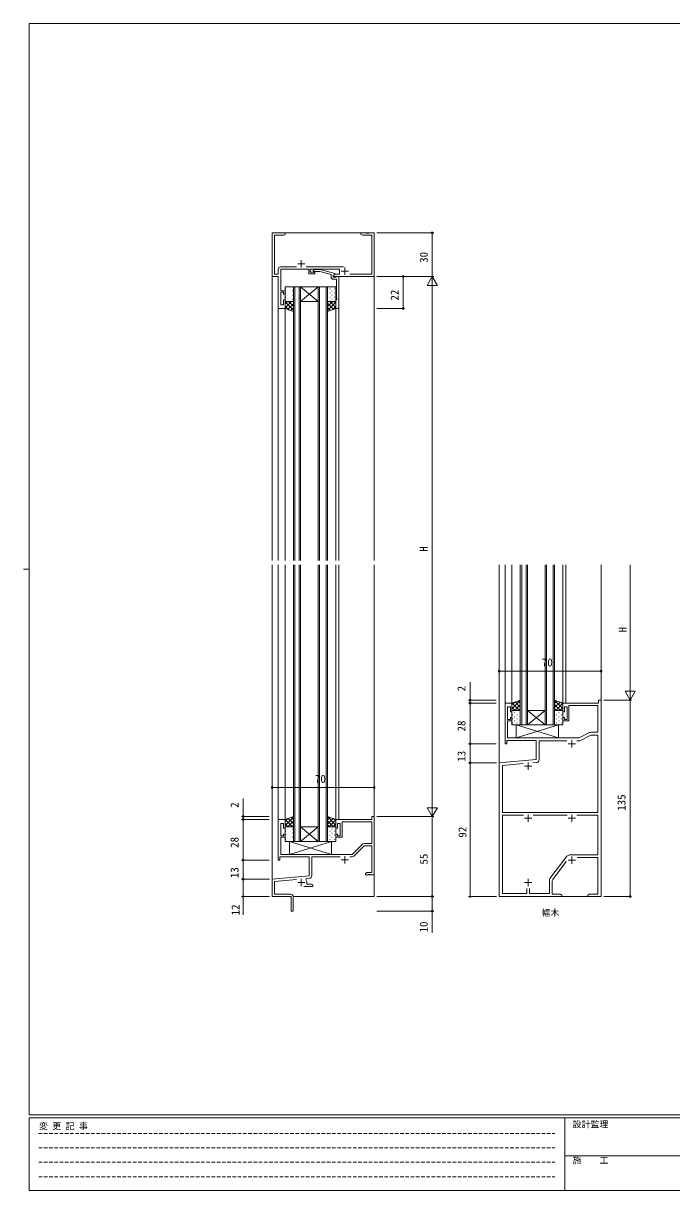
# Model space of a CAD drawing. Units: millimetres, scale not verified. Extents: x -567 to 567, y -403 to 403.
# Drawn here: x -567 to -121, y -403 to 399 of the extents above; entities that cross this region are included whole.
import ezdxf
from ezdxf.enums import TextEntityAlignment as Align

# ---------------------------------------------------------------- set-up
doc = ezdxf.new("R2010")
doc.units = ezdxf.units.MM
doc.header["$LTSCALE"] = 2
doc.linetypes.add('DASHED1', pattern=[1.8, 1.2, -0.6])
doc.layers.add('0-0_0', color=3, linetype='Continuous')
for name, color, linetype, lineweight in [('0-1_USER1', 2, 'Continuous', 9), ('0-2_YKK_ZWAK', 4, 'Continuous', 9), ('0-3_YKK_11', 7, 'Continuous', 9), ('0-4_YKK_12', 6, 'Continuous', 9), ('0-6_YKK_D', 7, 'Continuous', 9)]:
    doc.layers.add(name, color=color, linetype=linetype, lineweight=lineweight)
doc.styles.add('ＭＳ ゴシック', font='')
doc.styles.get('ＭＳ ゴシック').set_extended_font_data('MS Gothic')

msp = doc.modelspace()

# ---------------------------------------------------------------- linework, layer by layer
at = {"layer": '0-1_USER1'}
for p, q in [((-395.726, 255), (-325.726, 255)), ((-395.726, 255), (-395.726, 30)), ((-325.726, 255), (-325.726, 30)), ((-380.176, 218), (-380.176, 30)), ((-377.176, 30), (-377.176, 218)), ((-376.176, 218), (-364.176, 218)), ((-376.176, 218), (-364.176, 208)), ((-364.176, 218), (-376.176, 208)), ((-363.176, 218), (-363.176, 30)), ((-358.676, 30), (-358.676, 218)), ((-391.526, 203.299), (-391.526, 30)), ((-386.926, 203.5), (-386.926, 30)), ((-376.176, 208), (-364.176, 208)), ((-351.926, 203.299), (-351.926, 30)), ((-349.926, 203.3), (-349.926, 30)), ((-395.726, -201), (-395.726, 27)), ((-391.526, -148.3), (-391.526, 27)), ((-386.926, -148.5), (-386.926, 27)), ((-381.176, -163), (-381.176, 27)), ((-380.176, 27), (-380.176, -163)), ((-377.176, -163), (-377.176, 27)), ((-364.176, -163), (-364.176, 27)), ((-363.176, 27), (-363.176, -163)), ((-358.676, -163), (-358.676, 27)), ((-351.926, -148.3), (-351.926, 27)), ((-349.926, -148), (-349.926, 27)), ((-325.726, -201), (-325.726, 27)), ((-239.786, 27), (-239.786, -201)), ((-235.586, 27), (-235.586, -68.3)), ((-230.986, 27), (-230.986, -68.5)), ((-225.236, -83), (-225.236, 27)), ((-224.236, 27), (-224.236, -83)), ((-221.236, -83), (-221.236, 27)), ((-208.236, -83), (-208.236, 27)), ((-207.236, 27), (-207.236, -83)), ((-202.736, -83), (-202.736, 27)), ((-195.986, 27), (-195.986, -68.3)), ((-193.986, 27), (-193.986, -68)), ((-169.786, 27), (-169.786, -201)), ((-220.236, -73), (-208.236, -73)), ((-220.236, -83), (-208.236, -73)), ((-208.236, -83), (-220.236, -73)), ((-220.236, -83), (-208.236, -83)), ((-376.176, -153), (-364.176, -153)), ((-376.176, -163), (-364.176, -153)), ((-364.176, -163), (-376.176, -153)), ((-376.176, -163), (-364.176, -163)), ((-395.726, -201), (-383.026, -201)), ((-381.226, -201), (-325.726, -201)), ((-239.786, -201), (-169.786, -201))]:
    msp.add_line(p, q, dxfattribs=at)
for points in [[(-381.176, 30), (-381.176, 218), (-376.176, 218), (-376.176, 30)], [(-364.176, 30), (-364.176, 218), (-357.676, 218), (-357.676, 30)], [(-376.176, 27), (-376.176, -163), (-381.176, -163)], [(-357.676, 27), (-357.676, -163), (-364.176, -163)], [(-220.236, 27), (-220.236, -83), (-225.236, -83)], [(-201.736, 27), (-201.736, -83), (-208.236, -83)]]:
    msp.add_lwpolyline(points, dxfattribs=at)
at = {"layer": '0-2_YKK_ZWAK'}
for p, q in [((-386.506, 216.579), (-386.306, 216.579)), ((-385.091, 217.994), (-384.891, 217.994)), ((-383.476, 216.579), (-383.276, 216.579)), ((-382.061, 217.994), (-381.861, 217.994)), ((-357.676, 217.994), (-357.621, 217.994)), ((-356.206, 216.579), (-356.006, 216.579)), ((-354.791, 217.994), (-354.591, 217.994)), ((-353.176, 216.579), (-352.976, 216.579)), ((-386.506, 213.749), (-386.306, 213.749)), ((-386.506, 210.919), (-386.306, 210.919)), ((-385.091, 215.164), (-384.891, 215.164)), ((-385.091, 212.334), (-384.891, 212.334)), ((-385.091, 209.504), (-384.891, 209.504)), ((-383.476, 213.749), (-383.276, 213.749)), ((-383.476, 210.919), (-383.276, 210.919)), ((-382.061, 215.164), (-381.861, 215.164)), ((-382.061, 212.334), (-381.861, 212.334)), ((-382.061, 209.504), (-381.861, 209.504)), ((-357.676, 215.164), (-357.621, 215.164)), ((-357.676, 212.334), (-357.621, 212.334)), ((-357.676, 209.504), (-357.621, 209.504)), ((-356.206, 213.749), (-356.006, 213.749)), ((-356.206, 210.919), (-356.006, 210.919)), ((-354.791, 215.164), (-354.591, 215.164)), ((-354.791, 212.334), (-354.591, 212.334)), ((-354.791, 209.504), (-354.591, 209.504)), ((-353.176, 213.749), (-352.976, 213.749)), ((-353.176, 210.919), (-352.976, 210.919)), ((-382.406, 207.999), (-386.926, 203.479)), ((-385.234, 207.999), (-386.926, 206.307)), ((-386.926, 207.631), (-381.176, 201.881)), ((-386.926, 204.802), (-384.161, 202.037)), ((-386.506, 208.089), (-386.306, 208.089)), ((-381.176, 206.4), (-385.184, 202.393)), ((-384.466, 207.999), (-381.176, 204.709)), ((-383.476, 208.089), (-383.276, 208.089)), ((-381.176, 203.572), (-383.085, 201.663)), ((-381.637, 207.999), (-381.176, 207.538)), ((-354.122, 207.999), (-357.676, 204.445)), ((-356.95, 207.999), (-357.676, 207.273)), ((-351.926, 207.366), (-357.676, 201.616)), ((-357.676, 206.665), (-353.472, 202.461)), ((-357.676, 203.837), (-355.571, 201.731)), ((-357.676, 201.008), (-357.669, 201.001)), ((-356.206, 208.089), (-356.006, 208.089)), ((-356.182, 207.999), (-351.926, 203.744)), ((-351.926, 204.538), (-354.285, 202.178)), ((-353.353, 207.999), (-351.926, 206.572)), ((-353.176, 208.089), (-352.976, 208.089)), ((-225.236, -66.31), (-230.986, -72.06)), ((-229.097, -67.343), (-230.986, -69.232)), ((-230.986, -70.737), (-228.723, -73)), ((-230.918, -67.976), (-225.894, -73)), ((-225.236, -69.139), (-229.097, -73)), ((-228.819, -67.246), (-225.236, -70.83)), ((-226.721, -66.517), (-225.236, -68.001)), ((-225.236, -71.967), (-226.269, -73)), ((-201.736, -66.045), (-195.986, -71.795)), ((-200.055, -66.585), (-201.736, -68.266)), ((-197.956, -67.315), (-201.736, -71.095)), ((-201.736, -68.874), (-197.61, -73)), ((-201.736, -71.702), (-200.438, -73)), ((-195.986, -68.173), (-200.813, -73)), ((-195.986, -71.002), (-197.984, -73)), ((-197.469, -67.484), (-195.986, -68.967)), ((-230.566, -73.151), (-230.366, -73.151)), ((-230.566, -75.981), (-230.366, -75.981)), ((-230.566, -78.811), (-230.366, -78.811)), ((-229.151, -74.566), (-228.951, -74.566)), ((-229.151, -77.396), (-228.951, -77.396)), ((-227.536, -73.151), (-227.336, -73.151)), ((-227.536, -75.981), (-227.336, -75.981)), ((-227.536, -78.811), (-227.336, -78.811)), ((-226.121, -74.566), (-225.921, -74.566)), ((-226.121, -77.396), (-225.921, -77.396)), ((-201.736, -74.566), (-201.681, -74.566)), ((-201.736, -77.396), (-201.681, -77.396)), ((-200.266, -73.151), (-200.066, -73.151)), ((-200.266, -75.981), (-200.066, -75.981)), ((-200.266, -78.811), (-200.066, -78.811)), ((-198.851, -74.566), (-198.651, -74.566)), ((-198.851, -77.396), (-198.651, -77.396)), ((-197.236, -73.151), (-197.036, -73.151)), ((-197.236, -75.981), (-197.036, -75.981)), ((-197.236, -78.811), (-197.036, -78.811)), ((-230.566, -81.641), (-230.366, -81.641)), ((-229.151, -80.226), (-228.951, -80.226)), ((-198.986, -92), (-227.986, -83)), ((-198.986, -83), (-227.986, -92)), ((-227.536, -81.641), (-227.336, -81.641)), ((-226.121, -80.226), (-225.921, -80.226)), ((-201.736, -80.226), (-201.681, -80.226)), ((-200.266, -81.641), (-200.066, -81.641)), ((-198.851, -80.226), (-198.651, -80.226)), ((-197.236, -81.641), (-197.036, -81.641)), ((-381.176, -146.31), (-386.926, -152.06)), ((-385.037, -147.343), (-386.926, -149.232)), ((-386.926, -150.737), (-384.663, -153)), ((-386.858, -147.976), (-381.834, -153)), ((-381.176, -149.139), (-385.037, -153)), ((-384.759, -147.246), (-381.176, -150.83)), ((-382.661, -146.517), (-381.176, -148.001)), ((-381.176, -151.967), (-382.209, -153)), ((-357.676, -146.045), (-351.926, -151.795)), ((-355.995, -146.585), (-357.676, -148.266)), ((-353.896, -147.315), (-357.676, -151.095)), ((-357.676, -148.874), (-353.55, -153)), ((-357.676, -151.702), (-356.378, -153)), ((-351.926, -148.173), (-356.753, -153)), ((-351.926, -151.002), (-353.925, -153)), ((-353.409, -147.484), (-351.926, -148.967)), ((-386.506, -153.151), (-386.306, -153.151)), ((-386.506, -155.981), (-386.306, -155.981)), ((-386.506, -158.811), (-386.306, -158.811)), ((-385.091, -154.566), (-384.891, -154.566)), ((-385.091, -157.396), (-384.891, -157.396)), ((-385.091, -160.226), (-384.891, -160.226)), ((-383.476, -153.151), (-383.276, -153.151)), ((-383.476, -155.981), (-383.276, -155.981)), ((-383.476, -158.811), (-383.276, -158.811)), ((-382.061, -154.566), (-381.861, -154.566)), ((-382.061, -157.396), (-381.861, -157.396)), ((-382.061, -160.226), (-381.861, -160.226)), ((-357.676, -154.566), (-357.621, -154.566)), ((-357.676, -157.396), (-357.621, -157.396)), ((-357.676, -160.226), (-357.621, -160.226)), ((-356.206, -153.151), (-356.006, -153.151)), ((-356.206, -155.981), (-356.006, -155.981)), ((-356.206, -158.811), (-356.006, -158.811)), ((-354.791, -154.566), (-354.591, -154.566)), ((-354.791, -157.396), (-354.591, -157.396)), ((-354.791, -160.226), (-354.591, -160.226)), ((-353.176, -153.151), (-352.976, -153.151)), ((-353.176, -155.981), (-352.976, -155.981)), ((-353.176, -158.811), (-352.976, -158.811)), ((-386.506, -161.641), (-386.306, -161.641)), ((-354.926, -172), (-383.926, -163)), ((-354.926, -163), (-383.926, -172)), ((-383.476, -161.641), (-383.276, -161.641)), ((-356.206, -161.641), (-356.006, -161.641)), ((-353.176, -161.641), (-352.976, -161.641))]:
    msp.add_line(p, q, dxfattribs=at)
for points in [[(-386.926, 207.999), (-381.176, 207.999), (-381.176, 217.999), (-386.926, 217.999)], [(-351.926, 207.999), (-357.676, 207.999), (-357.676, 217.999), (-351.926, 217.999)], [(-381.176, 207.999), (-381.176, 200.999), (-386.926, 202.999), (-386.926, 207.999)], [(-357.676, 207.999), (-357.676, 200.999), (-351.926, 202.999), (-351.926, 207.999)], [(-225.236, -73), (-225.236, -66), (-230.986, -68), (-230.986, -73)], [(-201.736, -73), (-201.736, -66), (-195.986, -68), (-195.986, -73)], [(-230.986, -73), (-225.236, -73), (-225.236, -83), (-230.986, -83)], [(-195.986, -73), (-201.736, -73), (-201.736, -83), (-195.986, -83)], [(-198.986, -83), (-227.986, -83), (-227.986, -92), (-198.986, -92)], [(-381.176, -153), (-381.176, -146), (-386.926, -148), (-386.926, -153)], [(-357.676, -153), (-357.676, -146), (-351.926, -148), (-351.926, -153)], [(-386.926, -153), (-381.176, -153), (-381.176, -163), (-386.926, -163)], [(-351.926, -153), (-357.676, -153), (-357.676, -163), (-351.926, -163)], [(-354.926, -163), (-383.926, -163), (-383.926, -172), (-354.926, -172)]]:
    msp.add_lwpolyline(points, close=True, dxfattribs=at)
at = {"layer": '0-3_YKK_11'}
for p, q in [((-378.226, 233.7), (-373.226, 233.7)), ((-375.726, 236.2), (-375.726, 231.2)), ((-389.926, 231.63), (-379.076, 231.63)), ((-372.376, 231.63), (-346.819, 231.63)), ((-348.226, 228.7), (-343.226, 228.7)), ((-345.726, 231.2), (-345.726, 226.2)), ((-192.286, -96), (-187.286, -96)), ((-189.786, -93.5), (-189.786, -98.5)), ((-186.404, -94), (-184.688, -94)), ((-222.286, -111.3), (-217.286, -111.3)), ((-219.786, -108.8), (-219.786, -113.8)), ((-216.609, -108.98), (-213.929, -108.745)), ((-222.286, -147), (-217.286, -147)), ((-219.786, -144.5), (-219.786, -149.5)), ((-193.136, -144.93), (-216.436, -144.93)), ((-192.286, -147), (-187.286, -147)), ((-189.786, -144.5), (-189.786, -149.5)), ((-348.226, -175.7), (-343.226, -175.7)), ((-345.726, -173.2), (-345.726, -178.2)), ((-342.376, -173.63), (-340.714, -173.63)), ((-204.984, -188.599), (-193.976, -173.992)), ((-192.286, -175.9), (-187.286, -175.9)), ((-189.786, -173.4), (-189.786, -178.4)), ((-202.984, -189.268), (-193.654, -176.887)), ((-378.226, -191.3), (-373.226, -191.3)), ((-375.726, -188.8), (-375.726, -193.8)), ((-222.286, -191.3), (-217.286, -191.3)), ((-219.786, -188.8), (-219.786, -193.8))]:
    msp.add_line(p, q, dxfattribs=at)
for points in [[(-391.526, 203), (-391.526, 225), (-395.726, 225), (-395.726, 255), (-386.726, 255), (-386.726, 254), (-387.817, 253.37), (-394.096, 253.37), (-394.096, 226.63), (-391.526, 226.63), (-391.526, 230.03)], [(-342.486, 226.63), (-327.356, 226.63), (-327.356, 253.37), (-333.635, 253.37), (-334.726, 254), (-334.726, 255), (-331.184, 255), (-331.001, 254.88), (-330.451, 254.88), (-330.268, 255), (-330.184, 255), (-330.001, 254.88), (-329.451, 254.88), (-329.268, 255), (-325.726, 255), (-325.726, 225), (-353.926, 225), (-353.926, 225.8), (-352.488, 226.63), (-349.426, 226.63), (-349.426, 230), (-369.626, 230), (-369.626, 228), (-366.426, 228), (-366.426, 227), (-370.626, 227), (-370.626, 230), (-389.896, 230), (-389.896, 215.2), (-386.926, 215.2), (-386.926, 213), (-387.926, 213), (-387.926, 214.2), (-389.896, 214.2), (-389.896, 205.7), (-387.926, 205.7), (-387.926, 209), (-386.926, 209), (-386.926, 203), (-391.526, 203)], [(-355.226, 224.7), (-355.226, 226.52), (-362.987, 228.6), (-366.277, 228.6), (-366.702, 228.176), (-367.55, 229.024), (-366.775, 229.8), (-362.829, 229.8), (-352.726, 227.093), (-352.726, 226.493), (-353.926, 225.8), (-353.926, 224.5), (-352.126, 224.5), (-351.926, 224.7), (-351.626, 225), (-349.926, 225)], [(-349.926, 225), (-349.926, 203), (-351.926, 203), (-351.926, 209), (-351.226, 209), (-351.226, 210), (-351.556, 210.907), (-351.556, 219.042), (-351.436, 219.225), (-351.436, 219.775), (-351.556, 219.958), (-351.556, 220.042), (-351.436, 220.225), (-351.436, 220.775), (-351.556, 220.958), (-351.556, 223.2), (-353.726, 223.2)], [(-177.633, -88.277), (-184.786, -92), (-233.956, -92), (-233.956, -80.2), (-230.986, -80.2), (-230.986, -78), (-231.986, -78), (-231.986, -79.2), (-233.956, -79.2), (-233.956, -70.7), (-231.986, -70.7), (-231.986, -74), (-230.986, -74), (-230.986, -68), (-235.586, -68), (-235.586, -96), (-234.586, -96), (-234.586, -93.63), (-214.286, -93.63), (-214.286, -106.769), (-239.786, -109), (-239.786, -201), (-196.786, -201), (-196.786, -200), (-197.877, -199.37), (-203.286, -199.37), (-203.286, -190.171)], [(-186.286, -174.2), (-171.986, -174.2), (-171.986, -199.37), (-177.695, -199.37), (-178.786, -200), (-178.786, -201), (-169.786, -201), (-169.786, -66), (-171.416, -66), (-171.416, -68), (-195.986, -68), (-195.986, -74), (-194.986, -74), (-194.986, -70.7), (-192.986, -70.7), (-192.986, -79.2), (-194.986, -79.2), (-194.986, -78), (-195.986, -78), (-195.986, -80.2), (-191.786, -80.2), (-191.786, -69.63), (-171.986, -69.63), (-171.986, -88.096), (-176.894, -88.096)], [(-183.949, -93.819), (-176.797, -90.096), (-171.986, -90.096), (-171.986, -143.3), (-237.586, -143.3), (-237.586, -110.815), (-223.317, -109.567)], [(-212.286, -106.952), (-212.286, -94), (-193.168, -94)], [(-333.695, -164.969), (-340.726, -172), (-389.896, -172), (-389.896, -160.2), (-386.926, -160.2), (-386.926, -158), (-387.926, -158), (-387.926, -159.2), (-389.896, -159.2), (-389.896, -150.7), (-387.926, -150.7), (-387.926, -154), (-386.926, -154), (-386.926, -148), (-391.526, -148), (-391.526, -176), (-390.526, -176), (-390.526, -173.63), (-370.226, -173.63), (-370.226, -186.769), (-395.726, -189), (-395.726, -201), (-382.726, -201), (-382.726, -205.542), (-382.606, -205.725), (-382.606, -206.275), (-382.726, -206.458), (-382.726, -211), (-381.226, -211), (-381.226, -200.97)], [(-339.582, -173.161), (-332.551, -166.13), (-327.356, -166.13), (-327.356, -184.37), (-330.635, -184.37), (-331.726, -185), (-331.726, -186), (-329.684, -186), (-329.501, -185.88), (-328.951, -185.88), (-328.768, -186), (-328.684, -186), (-328.501, -185.88), (-327.951, -185.88), (-327.768, -186), (-325.726, -186), (-325.726, -146), (-327.356, -146), (-327.356, -148), (-351.926, -148), (-351.926, -154), (-350.926, -154), (-350.926, -150.7), (-348.926, -150.7), (-348.926, -159.2), (-350.926, -159.2), (-350.926, -158), (-351.926, -158), (-351.926, -160.2), (-347.726, -160.2), (-347.726, -149.63), (-327.356, -149.63), (-327.356, -164.5), (-332.563, -164.5)], [(-223.136, -144.93), (-237.586, -144.93), (-237.586, -198.8), (-220.686, -198.8), (-220.686, -195.4)], [(-190.383, -172.2), (-171.986, -172.2), (-171.986, -144.93), (-186.436, -144.93)], [(-368.596, -186.797), (-368.596, -173.63), (-349.076, -173.63)], [(-382.826, -199.37), (-394.096, -199.37), (-394.096, -190.494), (-379.096, -189.181)], [(-374.076, -194), (-367.726, -194), (-367.726, -193), (-368.817, -192.37), (-372.026, -192.37), (-372.026, -191.3)], [(-372.587, -189.341), (-372.206, -188.579), (-370.057, -188.39)], [(-218.886, -195.4), (-218.886, -198.8), (-205.286, -198.8), (-205.286, -189.502)]]:
    msp.add_lwpolyline(points, dxfattribs=at)
for centre, radius, start, end in [((-389.926, 230.03), 1.6, 90.00001, 179.99999), ((-353.726, 224.7), 1.5, 180.00001, 269.99999), ((-176.894, -89.696), 1.6, 90.00001, 117.50003), ((-184.688, -92.4), 1.6, 270.00001, 297.50003), ((-214.086, -106.952), 1.8, 275, 0.00001), ((-332.563, -166.1), 1.6, 90, 134.99999), ((-340.714, -172.03), 1.6, 270, 314.99999), ((-190.383, -176.7), 4.5, 89.99998, 143.00001), ((-375.726, -191.3), 3.7, 0, 31.96331), ((-370.196, -186.797), 1.6, 275, 0.00001), ((-203.786, -189.502), 1.5, 142.99999, 180), ((-201.786, -190.171), 1.5, 142.99999, 180), ((-382.826, -200.97), 1.6, 0.00001, 89.99999)]:
    msp.add_arc(centre, radius, start, end, dxfattribs=at)
at = {"layer": '0-4_YKK_12'}
for p, q in [((-323.726, 255), (-284.726, 255)), ((-285.726, 255), (-285.726, 225)), ((-323.726, 225), (-284.726, 225)), ((-323.726, 225), (-284.726, 225)), ((-323.726, 225), (-304.726, 225)), ((-305.726, 203), (-305.726, 225)), ((-285.726, 225), (-289.226, 218.938)), ((-285.726, 225), (-282.226, 218.938)), ((-285.726, 225), (-285.726, 212.876)), ((-289.226, 218.938), (-282.226, 218.938)), ((-285.726, 218), (-285.726, -139)), ((-323.726, 203), (-304.726, 203)), ((-149.786, 27), (-149.786, -59)), ((-239.786, -64), (-239.786, -45)), ((-239.786, -46), (-169.786, -46)), ((-169.786, -64), (-169.786, -45)), ((-259.786, -66), (-259.786, -53.553)), ((-149.786, -66), (-149.786, -53.876)), ((-149.786, -66), (-153.286, -59.938)), ((-146.286, -59.938), (-153.286, -59.938)), ((-149.786, -66), (-146.286, -59.938)), ((-241.786, -66), (-260.786, -66)), ((-241.786, -68), (-260.786, -68)), ((-241.786, -68), (-260.786, -68)), ((-259.786, -68), (-259.786, -66)), ((-259.786, -68), (-259.786, -70.55)), ((-259.786, -68), (-259.786, -96)), ((-167.786, -66), (-148.786, -66)), ((-167.786, -66), (-148.786, -66)), ((-149.786, -66), (-149.786, -201)), ((-241.786, -96), (-260.786, -96)), ((-241.786, -96), (-260.786, -96)), ((-259.786, -96), (-259.786, -109)), ((-241.786, -109), (-260.786, -109)), ((-241.598, -109), (-260.786, -109)), ((-259.786, -109), (-259.786, -201)), ((-395.726, -144), (-395.726, -125)), ((-395.726, -126), (-325.726, -126)), ((-325.726, -144), (-325.726, -125)), ((-415.726, -146), (-415.726, -133.553)), ((-285.726, -146), (-285.726, -133.876)), ((-285.726, -146), (-289.226, -139.938)), ((-282.226, -139.938), (-289.226, -139.938)), ((-285.726, -146), (-282.226, -139.938)), ((-397.726, -146), (-416.726, -146)), ((-397.726, -148), (-416.726, -148)), ((-397.726, -148), (-416.726, -148)), ((-415.726, -148), (-415.726, -146)), ((-415.726, -148), (-415.726, -150.55)), ((-415.726, -148), (-415.726, -176)), ((-323.726, -146), (-284.726, -146)), ((-323.726, -146), (-284.726, -146)), ((-285.726, -146), (-285.726, -201)), ((-397.726, -176), (-416.726, -176)), ((-397.726, -176), (-416.726, -176)), ((-415.726, -176), (-415.726, -189)), ((-397.726, -189), (-416.726, -189)), ((-397.538, -189), (-416.726, -189)), ((-397.538, -201), (-416.726, -201)), ((-323.726, -201), (-284.726, -201)), ((-323.726, -201), (-284.726, -201)), ((-241.598, -201), (-260.786, -201)), ((-167.786, -201), (-148.786, -201)), ((-323.726, -211), (-284.726, -211))]:
    msp.add_line(p, q, dxfattribs=at)
for points in [[(-415.726, -189), (-415.726, -201), (-415.726, -213.505)], [(-285.726, -201), (-285.726, -211), (-285.726, -225.925)]]:
    msp.add_lwpolyline(points, dxfattribs=at)
for centre, radius in [((-285.726, 255), 0.637), ((-305.726, 225), 0.637), ((-305.726, 203), 0.637), ((-239.786, -46), 0.637), ((-169.786, -46), 0.637), ((-259.786, -66), 0.637), ((-259.786, -68), 0.637), ((-259.786, -68), 0.637), ((-259.786, -96), 0.637), ((-259.786, -96), 0.637), ((-259.786, -109), 0.637), ((-259.786, -109), 0.425), ((-395.726, -126), 0.637), ((-325.726, -126), 0.637), ((-415.726, -146), 0.637), ((-415.726, -148), 0.637), ((-415.726, -148), 0.637), ((-415.726, -176), 0.637), ((-415.726, -176), 0.637), ((-415.726, -189), 0.637), ((-415.726, -189), 0.425), ((-285.726, -201), 0.637), ((-285.726, -201), 0.637), ((-149.786, -201), 0.637), ((-415.726, -201), 0.425), ((-259.786, -201), 0.425), ((-285.726, -211), 0.637)]:
    msp.add_circle(centre, radius, dxfattribs=at)
at = {"layer": '0-6_YKK_D'}
for p, q in [((537.274, 399), (-562.726, 399)), ((-562.726, -351), (-562.726, 399)), ((-566.726, 24), (-562.726, 24)), ((537.274, -351), (-562.726, -351)), ((483.274, -353), (-562.726, -353)), ((-562.726, -403), (-562.726, -353)), ((-194.726, -353), (-194.726, -403)), ((-194.726, -378.999), (-10.726, -378.999)), ((-562.726, -403), (483.274, -403))]:
    msp.add_line(p, q, dxfattribs=at)
at = {"layer": '0-6_YKK_D', "linetype": 'DASHED1'}
for p, q in [((-556.157, -363.732), (-201.596, -363.732)), ((-556.157, -373.63), (-201.596, -373.63)), ((-556.157, -383.528), (-201.596, -383.528)), ((-556.157, -393.426), (-201.596, -393.426))]:
    msp.add_line(p, q, dxfattribs=at)

# ---------------------------------------------------------------- texts
at = {"layer": '0-0_0', "style": 'ＭＳ ゴシック'}
msp.add_text('幅木', height=4.399, dxfattribs=at).set_placement((-210.758, -215.627), align=Align.BOTTOM_LEFT)
at = {"layer": '0-4_YKK_12', "style": 'ＭＳ ゴシック'}
for s, p in [('30', (-287.226, 234.46)), ('22', (-307.226, 208.545)), ('H', (-287.226, 36.006)), ('H', (-150.586, -19.494)), ('2', (-261.286, -59.954)), ('28', (-261.286, -87.476)), ('13', (-261.286, -108.253)), ('135', (-151.286, -141.98)), ('2', (-417.226, -139.954)), ('28', (-417.226, -167.476)), ('92', (-260.586, -160.476)), ('55', (-287.226, -178.955)), ('13', (-417.226, -188.253)), ('12', (-416.526, -213.855)), ('10', (-287.226, -225.576))]:
    msp.add_text(s, height=5.499, rotation=90, dxfattribs=at).set_placement(p, align=Align.BOTTOM_LEFT)
for p in [(-210.411, -44.5), (-366.351, -124.5)]:
    msp.add_text('70', height=5.499, dxfattribs=at).set_placement(p, align=Align.BOTTOM_LEFT)
at = {"layer": '0-6_YKK_D', "style": 'ＭＳ ゴシック'}
for s, p in [('変 更 記 事', (-555.991, -362.209)), ('設計監理', (-189.341, -360.904)), ('施\u3000\u3000工', (-189.341, -385.649))]:
    msp.add_text(s, height=4.399, dxfattribs=at).set_placement(p, align=Align.BOTTOM_LEFT)

doc.saveas('drawing.dxf')
